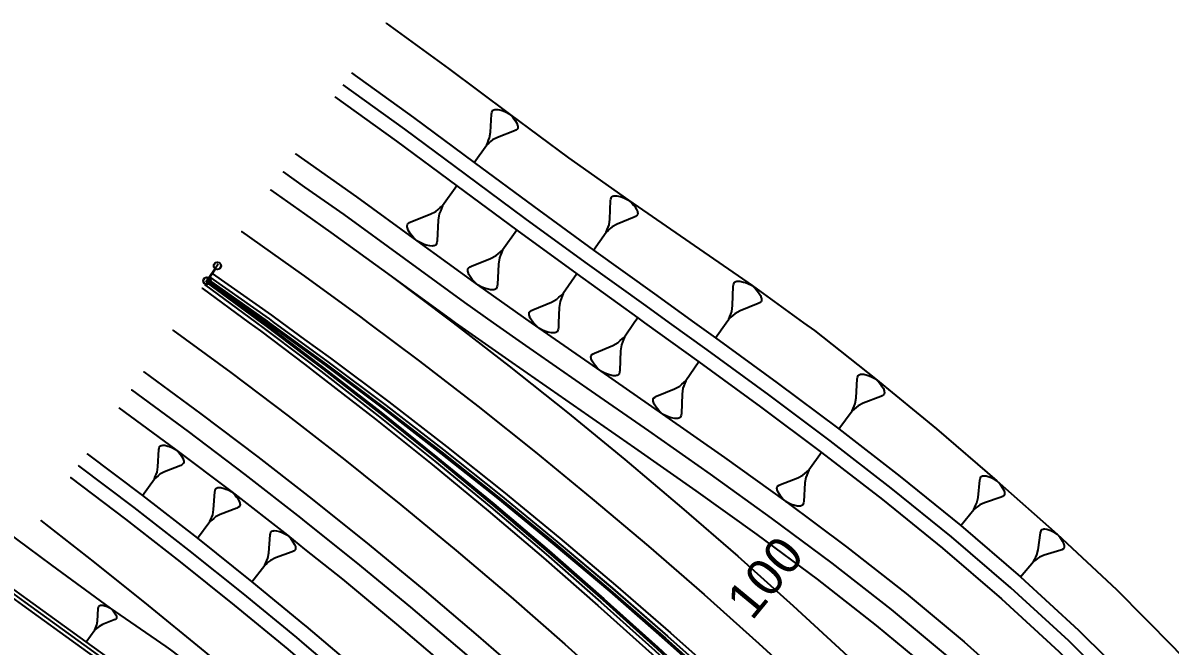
# Model space of a CAD drawing. Extents: x 387562 to 388546, y 804386 to 804945.
# Drawn here: x 387780.7 to 387859.4, y 804877.8 to 804920.6 of the extents above; entities that cross this region are included whole.
import ezdxf
from ezdxf.enums import TextEntityAlignment as Align

# ---------------------------------------------------------------- set-up
doc = ezdxf.new("R2010")
doc.units = 0
doc.layers.get('0').update_dxf_attribs({"linetype": 'CONTINUOUS'})
doc.styles.add('ARIAL', font='ARIAL.FON')

msp = doc.modelspace()

# ---------------------------------------------------------------- linework, layer by layer
at = {"color": 1}
for p, q in [((387812.7628, 804913.0604), (387812.8368, 804914.3154)), ((387812.8368, 804914.3154), (387812.8523, 804914.4089)), ((387812.8523, 804914.4089), (387812.8928, 804914.5366)), ((387812.8928, 804914.5366), (387812.9177, 804914.5708)), ((387812.9177, 804914.5708), (387813.0017, 804914.6145)), ((387813.0017, 804914.6145), (387813.0609, 804914.6238)), ((387813.0609, 804914.6238), (387813.12, 804914.6332)), ((387813.12, 804914.6332), (387813.2726, 804914.6271)), ((387813.2726, 804914.6271), (387813.4938, 804914.5712)), ((387813.4938, 804914.5712), (387813.6214, 804914.5307)), ((387813.6214, 804914.5307), (387813.7834, 804914.4654)), ((387813.7834, 804914.4654), (387814.0482, 804914.3255)), ((387814.0482, 804914.3255), (387814.2632, 804914.1169)), ((387814.2632, 804914.1169), (387814.3754, 804913.9831)), ((387814.3754, 804913.9831), (387814.4533, 804913.8742)), ((387814.4972, 804913.214), (387814.4132, 804913.1704)), ((387814.4533, 804913.8742), (387814.5748, 804913.6812)), ((387814.6062, 804913.2919), (387814.4972, 804913.214)), ((387814.5748, 804913.6812), (387814.6278, 804913.5379)), ((387814.6311, 804913.3262), (387814.6062, 804913.2919)), ((387814.6278, 804913.5379), (387814.6372, 804913.4788)), ((387814.6466, 804913.4196), (387814.6311, 804913.3262)), ((387814.6372, 804913.4788), (387814.6466, 804913.4196)), ((387812.5701, 804912.3628), (387812.6354, 804912.5247)), ((387812.6354, 804912.5247), (387812.7007, 804912.6867)), ((387812.7725, 804912.4252), (387812.6387, 804912.313)), ((387812.7007, 804912.6867), (387812.7628, 804913.0604)), ((387812.9063, 804912.5374), (387812.7725, 804912.4252)), ((387813.2426, 804912.7119), (387812.9063, 804912.5374)), ((387814.4132, 804913.1704), (387813.2426, 804912.7119)), ((387811.6336, 804911.0014), (387812.5048, 804912.2008)), ((387812.5048, 804912.2008), (387812.5701, 804912.3628)), ((387812.6387, 804912.313), (387812.5048, 804912.2008)), ((387810.4582, 804909.3833), (387809.4687, 804908.0211)), ((387821.0089, 804908.3814), (387821.0231, 804908.4769)), ((387821.0231, 804908.4769), (387821.062, 804908.6078)), ((387821.062, 804908.6078), (387821.0867, 804908.6432)), ((387821.0867, 804908.6432), (387821.1716, 804908.6892)), ((387821.1716, 804908.6892), (387821.2318, 804908.6998)), ((387821.2318, 804908.6998), (387821.2919, 804908.7104)), ((387821.2919, 804908.7104), (387821.4476, 804908.7069)), ((387821.4476, 804908.7069), (387821.674, 804908.6539)), ((387821.674, 804908.6539), (387821.8049, 804908.615)), ((387821.8049, 804908.615), (387821.9711, 804908.5513)), ((387821.9711, 804908.5513), (387822.2435, 804908.4134)), ((387809.0127, 804907.6389), (387809.1647, 804907.7663)), ((387809.1647, 804907.7663), (387809.3167, 804907.8937)), ((387809.3167, 804907.8937), (387809.4687, 804908.0211)), ((387809.3945, 804907.8372), (387809.3204, 804907.6532)), ((387809.4687, 804908.0211), (387809.3945, 804907.8372)), ((387820.956, 804907.1008), (387821.0089, 804908.3814)), ((387822.2435, 804908.4134), (387822.4664, 804908.2047)), ((387822.4664, 804908.2047), (387822.5832, 804908.0703)), ((387822.5832, 804908.0703), (387822.6645, 804907.9606)), ((387822.6645, 804907.9606), (387822.7919, 804907.766)), ((387822.7919, 804907.766), (387822.8485, 804907.621)), ((387807.2059, 804906.8705), (387807.3014, 804906.92)), ((387807.3014, 804906.92), (387808.6309, 804907.4407)), ((387808.6309, 804907.4407), (387809.0127, 804907.6389)), ((387809.1757, 804907.0449), (387809.0916, 804905.6196)), ((387809.2462, 804907.4693), (387809.1757, 804907.0449)), ((387809.3204, 804907.6532), (387809.2462, 804907.4693)), ((387820.8994, 804906.7188), (387820.956, 804907.1008)), ((387822.6363, 804907.2425), (387821.4513, 804906.7542)), ((387822.7212, 804907.2885), (387822.6363, 804907.2425)), ((387822.8308, 804907.3699), (387822.7212, 804907.2885)), ((387822.8556, 804907.4052), (387822.8308, 804907.3699)), ((387822.8485, 804907.621), (387822.8591, 804907.5609)), ((387822.8697, 804907.5007), (387822.8556, 804907.4052)), ((387822.8591, 804907.5609), (387822.8697, 804907.5007)), ((387807.0363, 804906.637), (387807.0539, 804906.7431)), ((387807.047, 804906.5698), (387807.0363, 804906.637)), ((387807.0576, 804906.5026), (387807.047, 804906.5698)), ((387807.0539, 804906.7431), (387807.0822, 804906.782)), ((387807.1178, 804906.3399), (387807.0576, 804906.5026)), ((387807.0822, 804906.782), (387807.2059, 804906.8705)), ((387807.2559, 804906.1207), (387807.1178, 804906.3399)), ((387807.3444, 804905.997), (387807.2559, 804906.1207)), ((387814.5639, 804906.341), (387813.5955, 804904.9869)), ((387819.8418, 804904.9818), (387820.7084, 804906.22)), ((387820.7084, 804906.22), (387820.7721, 804906.3863)), ((387820.8429, 804906.3367), (387820.7084, 804906.22)), ((387820.7721, 804906.3863), (387820.8358, 804906.5525)), ((387820.8358, 804906.5525), (387820.8994, 804906.7188)), ((387820.9773, 804906.4535), (387820.8429, 804906.3367)), ((387821.1117, 804906.5702), (387820.9773, 804906.4535)), ((387821.4513, 804906.7542), (387821.1117, 804906.5702)), ((387807.4718, 804905.845), (387807.3444, 804905.997)), ((387807.7159, 804905.6082), (387807.4718, 804905.845)), ((387808.0166, 804905.4492), (387807.7159, 804905.6082)), ((387808.2006, 804905.3751), (387808.0166, 804905.4492)), ((387808.3456, 804905.3292), (387808.2006, 804905.3751)), ((387808.5967, 804905.2657), (387808.3456, 804905.3292)), ((387808.9999, 804905.3295), (387808.9044, 804905.28)), ((387809.0281, 804905.3685), (387808.9999, 804905.3295)), ((387809.074, 804905.5135), (387809.0281, 804905.3685)), ((387809.0916, 804905.6196), (387809.074, 804905.5135)), ((387808.77, 804905.2587), (387808.5967, 804905.2657)), ((387808.8372, 804905.2693), (387808.77, 804905.2587)), ((387808.9044, 804905.28), (387808.8372, 804905.2693)), ((387812.7714, 804904.4068), (387813.1475, 804904.6056)), ((387813.1475, 804904.6056), (387813.2968, 804904.7327)), ((387813.2968, 804904.7327), (387813.4462, 804904.8598)), ((387813.4516, 804904.6221), (387813.3796, 804904.4396)), ((387813.4462, 804904.8598), (387813.5955, 804904.9869)), ((387813.5236, 804904.8045), (387813.4516, 804904.6221)), ((387813.5955, 804904.9869), (387813.5236, 804904.8045)), ((387811.2173, 804903.7055), (387811.245, 804903.7442)), ((387811.245, 804903.7442), (387811.3667, 804903.8326)), ((387811.3667, 804903.8326), (387811.4607, 804903.8823)), ((387811.4607, 804903.8823), (387812.7714, 804904.4068)), ((387813.313, 804904.0195), (387813.2403, 804902.6096)), ((387813.3796, 804904.4396), (387813.313, 804904.0195)), ((387793.4303, 804903.0778), (387793.8641, 804903.7016)), ((387793.4474, 804903.0659), (387793.8811, 804903.6897)), ((387811.2007, 804903.6004), (387811.2173, 804903.7055)), ((387811.2117, 804903.5341), (387811.2007, 804903.6004)), ((387811.2227, 804903.4677), (387811.2117, 804903.5341)), ((387811.2834, 804903.3074), (387811.2227, 804903.4677)), ((387811.4215, 804903.0916), (387811.2834, 804903.3074)), ((387811.5099, 804902.97), (387811.4215, 804903.0916)), ((387811.637, 804902.8206), (387811.5099, 804902.97)), ((387818.6951, 804903.3432), (387817.7549, 804901.9998)), ((387811.8802, 804902.5882), (387811.637, 804902.8206)), ((387812.1787, 804902.4332), (387811.8802, 804902.5882)), ((387812.3611, 804902.3613), (387812.1787, 804902.4332)), ((387812.5048, 804902.317), (387812.3611, 804902.3613)), ((387812.7536, 804902.256), (387812.5048, 804902.317)), ((387812.925, 804902.2504), (387812.7536, 804902.256)), ((387812.9913, 804902.2614), (387812.925, 804902.2504)), ((387813.0577, 804902.2724), (387812.9913, 804902.2614)), ((387813.1517, 804902.3221), (387813.0577, 804902.2724)), ((387813.1794, 804902.3608), (387813.1517, 804902.3221)), ((387813.2237, 804902.5045), (387813.1794, 804902.3608)), ((387813.2403, 804902.6096), (387813.2237, 804902.5045)), ((387829.3799, 804901.1691), (387829.4328, 804902.506)), ((387829.4328, 804902.506), (387829.4474, 804902.6057)), ((387829.4474, 804902.6057), (387829.4877, 804902.7424)), ((387829.4877, 804902.7424), (387829.5135, 804902.7794)), ((387829.5135, 804902.7794), (387829.6021, 804902.8276)), ((387829.6021, 804902.8276), (387829.6648, 804902.8388)), ((387829.6648, 804902.8388), (387829.7276, 804902.85)), ((387829.7276, 804902.85), (387829.8901, 804902.8466)), ((387829.8901, 804902.8466), (387830.1265, 804902.7916)), ((387830.1265, 804902.7916), (387830.2632, 804902.7512)), ((387830.2632, 804902.7512), (387830.4369, 804902.6851)), ((387830.4369, 804902.6851), (387830.7215, 804902.5416)), ((387830.7215, 804902.5416), (387830.9546, 804902.3242)), ((387830.9546, 804902.3242), (387831.0767, 804902.1841)), ((387831.0767, 804902.1841), (387831.1618, 804902.0697)), ((387815.6632, 804900.8905), (387816.9489, 804901.4202)), ((387816.9489, 804901.4202), (387817.3174, 804901.6198)), ((387817.3174, 804901.6198), (387817.4632, 804901.7465)), ((387817.4632, 804901.7465), (387817.609, 804901.8732)), ((387817.5477, 804901.4587), (387817.4863, 804901.0442)), ((387817.6167, 804901.6391), (387817.5477, 804901.4587)), ((387817.609, 804901.8732), (387817.7549, 804901.9998)), ((387817.6858, 804901.8195), (387817.6167, 804901.6391)), ((387817.7549, 804901.9998), (387817.6858, 804901.8195)), ((387831.1618, 804902.0697), (387831.2951, 804901.8669)), ((387831.3365, 804901.4534), (387831.2222, 804901.3682)), ((387831.2951, 804901.8669), (387831.3545, 804901.7156)), ((387831.3623, 804901.4903), (387831.3365, 804901.4534)), ((387831.3545, 804901.7156), (387831.3657, 804901.6528)), ((387831.3769, 804901.5901), (387831.3623, 804901.4903)), ((387831.3657, 804901.6528), (387831.3769, 804901.5901)), ((387815.41, 804900.6103), (387815.4253, 804900.7139)), ((387815.4215, 804900.545), (387815.41, 804900.6103)), ((387815.4253, 804900.7139), (387815.4522, 804900.7523)), ((387815.4522, 804900.7523), (387815.5711, 804900.8406)), ((387815.5711, 804900.8406), (387815.6632, 804900.8905)), ((387817.4863, 804901.0442), (387817.4431, 804900)), ((387829.1892, 804900.4228), (387829.2554, 804900.5965)), ((387829.2554, 804900.5965), (387829.3215, 804900.7702)), ((387829.3215, 804900.7702), (387829.3799, 804901.1691)), ((387829.5434, 804900.6155), (387829.4033, 804900.4933)), ((387829.8975, 804900.8081), (387829.5434, 804900.6155)), ((387831.1337, 804901.32), (387829.8975, 804900.8081)), ((387831.2222, 804901.3682), (387831.1337, 804901.32)), ((387797.9157, 804900), (387800, 804898.4835)), ((387815.433, 804900.4798), (387815.4215, 804900.545)), ((387815.4944, 804900.3224), (387815.433, 804900.4798)), ((387815.6326, 804900.1114), (387815.4944, 804900.3224)), ((387815.7152, 804900), (387815.6326, 804900.1114)), ((387815.7209, 804899.9924), (387815.7152, 804900)), ((387815.8475, 804899.8466), (387815.7209, 804899.9924)), ((387816.0894, 804899.6201), (387815.8475, 804899.8466)), ((387817.4431, 804900), (387817.4288, 804899.6548)), ((387822.6342, 804900), (387821.9536, 804899.0192)), ((387822.8715, 804900.3418), (387822.6342, 804900)), ((387828.2207, 804898.9549), (387828.9494, 804900)), ((387828.9494, 804900), (387829.1231, 804900.2491)), ((387829.1231, 804900.2491), (387829.1892, 804900.4228)), ((387829.2632, 804900.3712), (387829.1231, 804900.2491)), ((387829.4033, 804900.4933), (387829.2632, 804900.3712)), ((387816.3849, 804899.4705), (387816.0894, 804899.6201)), ((387816.5653, 804899.4014), (387816.3849, 804899.4705)), ((387816.7073, 804899.3592), (387816.5653, 804899.4014)), ((387816.9529, 804899.3017), (387816.7073, 804899.3592)), ((387817.1218, 804899.2978), (387816.9529, 804899.3017)), ((387817.1871, 804899.3094), (387817.1218, 804899.2978)), ((387817.2523, 804899.3209), (387817.1871, 804899.3094)), ((387817.3444, 804899.3708), (387817.2523, 804899.3209)), ((387817.3713, 804899.4092), (387817.3444, 804899.3708)), ((387817.4135, 804899.5512), (387817.3713, 804899.4092)), ((387817.4288, 804899.6548), (387817.4135, 804899.5512)), ((387821.8109, 804898.8942), (387821.9536, 804899.0192)), ((387821.9536, 804899.0192), (387821.8865, 804898.8418)), ((387819.9042, 804897.9218), (387821.1645, 804898.4469)), ((387821.1645, 804898.4469), (387821.5255, 804898.6444)), ((387821.5255, 804898.6444), (387821.6682, 804898.7693)), ((387821.6682, 804898.7693), (387821.8109, 804898.8942)), ((387821.7522, 804898.487), (387821.6936, 804898.0798)), ((387821.8194, 804898.6644), (387821.7522, 804898.487)), ((387821.8865, 804898.8418), (387821.8194, 804898.6644)), ((387819.6567, 804897.6457), (387819.6713, 804897.7475)), ((387819.6682, 804897.5817), (387819.6567, 804897.6457)), ((387819.6798, 804897.5177), (387819.6682, 804897.5817)), ((387819.6713, 804897.7475), (387819.6975, 804897.7853)), ((387819.7407, 804897.3634), (387819.6798, 804897.5177)), ((387819.6975, 804897.7853), (387819.814, 804897.8724)), ((387819.814, 804897.8724), (387819.9042, 804897.9218)), ((387821.6936, 804898.0798), (387821.6426, 804896.7154)), ((387819.8772, 804897.1567), (387819.7407, 804897.3634)), ((387819.9643, 804897.0402), (387819.8772, 804897.1567)), ((387820.0893, 804896.8975), (387819.9643, 804897.0402)), ((387820.3276, 804896.6762), (387820.0893, 804896.8975)), ((387820.6183, 804896.5304), (387820.3276, 804896.6762)), ((387821.6426, 804896.7154), (387821.6279, 804896.6136)), ((387827.0769, 804897.3144), (387826.175, 804896.0209)), ((387820.7957, 804896.4633), (387820.6183, 804896.5304)), ((387820.9353, 804896.4224), (387820.7957, 804896.4633)), ((387821.1767, 804896.3668), (387820.9353, 804896.4224)), ((387821.3426, 804896.3637), (387821.1767, 804896.3668)), ((387821.4066, 804896.3753), (387821.3426, 804896.3637)), ((387821.4706, 804896.3869), (387821.4066, 804896.3753)), ((387821.5608, 804896.4362), (387821.4706, 804896.3869)), ((387821.5871, 804896.474), (387821.5608, 804896.4362)), ((387821.6279, 804896.6136), (387821.5871, 804896.474)), ((387825.8949, 804895.7768), (387826.035, 804895.8988)), ((387826.035, 804895.8988), (387826.175, 804896.0209)), ((387826.175, 804896.0209), (387826.1089, 804895.8473)), ((387837.8576, 804894.8399), (387837.9387, 804896.1404)), ((387837.9387, 804896.1404), (387837.9551, 804896.2372)), ((387837.9551, 804896.2372), (387837.9975, 804896.3694)), ((387837.9975, 804896.3694), (387838.0234, 804896.4048)), ((387838.0234, 804896.4048), (387838.1107, 804896.4498)), ((387838.1107, 804896.4498), (387838.172, 804896.4593)), ((387838.172, 804896.4593), (387838.2334, 804896.4688)), ((387838.2334, 804896.4688), (387838.3915, 804896.4619)), ((387838.3915, 804896.4619), (387838.6205, 804896.4032)), ((387838.6205, 804896.4032), (387838.7527, 804896.3608)), ((387838.7527, 804896.3608), (387838.9204, 804896.2926)), ((387838.9204, 804896.2926), (387839.1943, 804896.1466)), ((387839.1943, 804896.1466), (387839.4164, 804895.9297)), ((387839.4164, 804895.9297), (387839.5322, 804895.7906)), ((387824.1655, 804894.9505), (387825.401, 804895.4621)), ((387825.401, 804895.4621), (387825.7549, 804895.6547)), ((387825.7549, 804895.6547), (387825.8949, 804895.7768)), ((387825.9183, 804895.1014), (387825.8655, 804893.7652)), ((387825.9767, 804895.5001), (387825.9183, 804895.1014)), ((387826.0428, 804895.6737), (387825.9767, 804895.5001)), ((387826.1089, 804895.8473), (387826.0428, 804895.6737)), ((387839.5322, 804895.7906), (387839.6126, 804895.6774)), ((387839.6126, 804895.6774), (387839.7379, 804895.4769)), ((387839.7379, 804895.4769), (387839.7923, 804895.3283)), ((387839.795, 804895.1088), (387839.769, 804895.0734)), ((387839.7923, 804895.3283), (387839.8019, 804895.267)), ((387839.8114, 804895.2056), (387839.795, 804895.1088)), ((387839.8019, 804895.267), (387839.8114, 804895.2056)), ((387823.9224, 804894.6806), (387823.937, 804894.7803)), ((387823.9336, 804894.6179), (387823.9224, 804894.6806)), ((387823.9448, 804894.5552), (387823.9336, 804894.6179)), ((387823.937, 804894.7803), (387823.9627, 804894.8173)), ((387824.0041, 804894.404), (387823.9448, 804894.5552)), ((387823.9627, 804894.8173), (387824.077, 804894.9024)), ((387824.1373, 804894.2012), (387824.0041, 804894.404)), ((387824.077, 804894.9024), (387824.1655, 804894.9505)), ((387837.7237, 804894.2851), (387837.792, 804894.4528)), ((387837.792, 804894.4528), (387837.8576, 804894.8399)), ((387838.0046, 804894.2972), (387837.8655, 804894.1814)), ((387838.3537, 804894.477), (387838.0046, 804894.2972)), ((387839.5686, 804894.9481), (387838.3537, 804894.477)), ((387839.6559, 804894.993), (387839.5686, 804894.9481)), ((387839.769, 804895.0734), (387839.6559, 804894.993)), ((387824.2224, 804894.087), (387824.1373, 804894.2012)), ((387824.3445, 804893.947), (387824.2224, 804894.087)), ((387824.5774, 804893.7296), (387824.3445, 804893.947)), ((387824.8619, 804893.5862), (387824.5774, 804893.7296)), ((387825.0355, 804893.5201), (387824.8619, 804893.5862)), ((387825.1721, 804893.4798), (387825.0355, 804893.5201)), ((387825.8105, 804893.5289), (387825.7848, 804893.492)), ((387825.8509, 804893.6656), (387825.8105, 804893.5289)), ((387825.8655, 804893.7652), (387825.8509, 804893.6656)), ((387836.68, 804892.7097), (387837.5872, 804893.9498)), ((387837.5872, 804893.9498), (387837.6555, 804894.1175)), ((387837.7264, 804894.0656), (387837.5872, 804893.9498)), ((387837.6555, 804894.1175), (387837.7237, 804894.2851)), ((387837.8655, 804894.1814), (387837.7264, 804894.0656)), ((387825.4084, 804893.4248), (387825.1721, 804893.4798)), ((387825.5708, 804893.4214), (387825.4084, 804893.4248)), ((387825.6336, 804893.4326), (387825.5708, 804893.4214)), ((387825.6963, 804893.4438), (387825.6336, 804893.4326)), ((387825.7848, 804893.492), (387825.6963, 804893.4438)), ((387789.9289, 804890.1014), (387789.9915, 804891.2908)), ((387789.9915, 804891.2908), (387790.0056, 804891.3795)), ((387790.0056, 804891.3795), (387790.0431, 804891.5007)), ((387790.0431, 804891.5007), (387790.0665, 804891.5333)), ((387790.0665, 804891.5333), (387790.1459, 804891.5752)), ((387790.1459, 804891.5752), (387790.2019, 804891.5844)), ((387790.2019, 804891.5844), (387790.2579, 804891.5936)), ((387790.2579, 804891.5936), (387790.4025, 804891.5887)), ((387790.4025, 804891.5887), (387790.6123, 804891.5371)), ((387790.6123, 804891.5371), (387790.7335, 804891.4996)), ((387790.7335, 804891.4996), (387790.8874, 804891.4387)), ((387790.8874, 804891.4387), (387791.1391, 804891.3077)), ((387791.1391, 804891.3077), (387791.344, 804891.1114)), ((387791.344, 804891.1114), (387791.4511, 804890.9853)), ((387791.4511, 804890.9853), (387791.5256, 804890.8825)), ((387791.5256, 804890.8825), (387791.6419, 804890.7004)), ((387791.6419, 804890.7004), (387791.693, 804890.565)), ((387791.6974, 804890.3644), (387791.674, 804890.3318)), ((387791.693, 804890.565), (387791.7023, 804890.509)), ((387791.7115, 804890.453), (387791.6974, 804890.3644)), ((387791.7023, 804890.509), (387791.7115, 804890.453)), ((387835.4992, 804891.0956), (387834.6101, 804889.8802)), ((387789.7506, 804889.4392), (387789.8115, 804889.5931)), ((387789.8115, 804889.5931), (387789.8724, 804889.7469)), ((387789.8724, 804889.7469), (387789.9289, 804890.1014)), ((387790.0681, 804889.6067), (387789.9419, 804889.4996)), ((387790.3855, 804889.7741), (387790.0681, 804889.6067)), ((387791.4919, 804890.2155), (387790.3855, 804889.7741)), ((387791.5712, 804890.2573), (387791.4919, 804890.2155)), ((387791.674, 804890.3318), (387791.5712, 804890.2573)), ((387834.2011, 804889.5397), (387834.3374, 804889.6532)), ((387834.3374, 804889.6532), (387834.4737, 804889.7667)), ((387834.4737, 804889.7667), (387834.6101, 804889.8802)), ((387834.5432, 804889.7159), (387834.4763, 804889.5516)), ((387834.6101, 804889.8802), (387834.5432, 804889.7159)), ((387788.8714, 804888.1438), (387789.6897, 804889.2854)), ((387789.6897, 804889.2854), (387789.7506, 804889.4392)), ((387789.8158, 804889.3925), (387789.6897, 804889.2854)), ((387789.9419, 804889.4996), (387789.8158, 804889.3925)), ((387832.4464, 804888.7443), (387832.4718, 804888.779)), ((387832.4718, 804888.779), (387832.5827, 804888.8578)), ((387832.5827, 804888.8578), (387832.6683, 804888.9019)), ((387832.6683, 804888.9019), (387833.8589, 804889.3635)), ((387833.8589, 804889.3635), (387834.2011, 804889.5397)), ((387834.3451, 804889.0079), (387834.2656, 804887.7333)), ((387834.4094, 804889.3873), (387834.3451, 804889.0079)), ((387834.4763, 804889.5516), (387834.4094, 804889.3873)), ((387846.2352, 804888.0041), (387846.367, 804889.2062)), ((387846.367, 804889.2062), (387846.3864, 804889.2952)), ((387846.3864, 804889.2952), (387846.4314, 804889.4159)), ((387846.4314, 804889.4159), (387846.457, 804889.4477)), ((387846.457, 804889.4477), (387846.5398, 804889.4855)), ((387846.5398, 804889.4855), (387846.5971, 804889.4917)), ((387846.5971, 804889.4917), (387846.6544, 804889.4978)), ((387846.6544, 804889.4978), (387846.8007, 804889.4845)), ((387846.8007, 804889.4845), (387847.0105, 804889.4201)), ((387847.0105, 804889.4201), (387847.1312, 804889.3751)), ((387847.1312, 804889.3751), (387847.2836, 804889.3045)), ((387847.2836, 804889.3045), (387847.5312, 804889.1572)), ((387847.5312, 804889.1572), (387847.7277, 804888.9465)), ((387847.7277, 804888.9465), (387847.829, 804888.8125)), ((387847.829, 804888.8125), (387847.8986, 804888.7041)), ((387793.7528, 804887.1833), (387793.8337, 804888.3907)), ((387793.8337, 804888.3907), (387793.8493, 804888.4805)), ((387793.8493, 804888.4805), (387793.8892, 804888.6031)), ((387793.8892, 804888.6031), (387793.9134, 804888.6359)), ((387793.9134, 804888.6359), (387793.9946, 804888.6773)), ((387793.9946, 804888.6773), (387794.0517, 804888.6858)), ((387794.0517, 804888.6858), (387794.1087, 804888.6944)), ((387794.1087, 804888.6944), (387794.2555, 804888.6873)), ((387794.2555, 804888.6873), (387794.4679, 804888.6318)), ((387794.4679, 804888.6318), (387794.5905, 804888.5919)), ((387794.5905, 804888.5919), (387794.7459, 804888.5278)), ((387794.7459, 804888.5278), (387794.9997, 804888.3911)), ((387794.9997, 804888.3911), (387795.205, 804888.1887)), ((387795.205, 804888.1887), (387795.312, 804888.0591)), ((387795.312, 804888.0591), (387795.3862, 804887.9536)), ((387832.4303, 804888.6495), (387832.4464, 804888.7443)), ((387832.4396, 804888.5893), (387832.4303, 804888.6495)), ((387832.449, 804888.5292), (387832.4396, 804888.5893)), ((387832.5023, 804888.3836), (387832.449, 804888.5292)), ((387832.6251, 804888.1871), (387832.5023, 804888.3836)), ((387832.7039, 804888.0762), (387832.6251, 804888.1871)), ((387832.8174, 804887.9398), (387832.7039, 804888.0762)), ((387846.1575, 804887.648), (387846.2352, 804888.0041)), ((387847.826, 804888.0299), (387846.6792, 804887.6461)), ((387847.9089, 804888.0677), (387847.826, 804888.0299)), ((387847.8986, 804888.7041), (387848.006, 804888.5128)), ((387848.0173, 804888.1373), (387847.9089, 804888.0677)), ((387848.006, 804888.5128), (387848.0501, 804888.3726)), ((387848.0429, 804888.169), (387848.0173, 804888.1373)), ((387848.0623, 804888.258), (387848.0429, 804888.169)), ((387848.0501, 804888.3726), (387848.0562, 804888.3153)), ((387848.0562, 804888.3153), (387848.0623, 804888.258)), ((387795.3422, 804887.2765), (387794.212, 804886.8442)), ((387795.4234, 804887.3179), (387795.3422, 804887.2765)), ((387795.3862, 804887.9536), (387795.5017, 804887.7669)), ((387795.5289, 804887.392), (387795.4234, 804887.3179)), ((387795.5017, 804887.7669), (387795.5516, 804887.6287)), ((387795.5531, 804887.4248), (387795.5289, 804887.392)), ((387795.5516, 804887.6287), (387795.5602, 804887.5716)), ((387795.5688, 804887.5146), (387795.5531, 804887.4248)), ((387795.5602, 804887.5716), (387795.5688, 804887.5146)), ((387833.0351, 804887.7273), (387832.8174, 804887.9398)), ((387833.3036, 804887.5842), (387833.0351, 804887.7273)), ((387833.4679, 804887.5173), (387833.3036, 804887.5842)), ((387833.5974, 804887.4758), (387833.4679, 804887.5173)), ((387833.8219, 804887.4182), (387833.5974, 804887.4758)), ((387833.9768, 804887.4115), (387833.8219, 804887.4182)), ((387834.037, 804887.4208), (387833.9768, 804887.4115)), ((387834.0971, 804887.4301), (387834.037, 804887.4208)), ((387834.1826, 804887.4742), (387834.0971, 804887.4301)), ((387834.208, 804887.5089), (387834.1826, 804887.4742)), ((387834.2495, 804887.6385), (387834.208, 804887.5089)), ((387834.2656, 804887.7333), (387834.2495, 804887.6385)), ((387845.9457, 804887.1907), (387846.0163, 804887.3431)), ((387846.0798, 804887.292), (387845.9457, 804887.1907)), ((387846.0163, 804887.3431), (387846.0869, 804887.4956)), ((387846.2138, 804887.3933), (387846.0798, 804887.292)), ((387846.0869, 804887.4956), (387846.1575, 804887.648)), ((387846.3478, 804887.4946), (387846.2138, 804887.3933)), ((387846.6792, 804887.6461), (387846.3478, 804887.4946)), ((387793.498, 804886.3578), (387793.5621, 804886.5132)), ((387793.6277, 804886.4648), (387793.498, 804886.3578)), ((387793.5621, 804886.5132), (387793.6262, 804886.6686)), ((387793.6262, 804886.6686), (387793.6903, 804886.824)), ((387793.7573, 804886.5718), (387793.6277, 804886.4648)), ((387793.6903, 804886.824), (387793.7528, 804887.1833)), ((387793.887, 804886.6787), (387793.7573, 804886.5718)), ((387794.212, 804886.8442), (387793.887, 804886.6787)), ((387845.0507, 804886.0805), (387845.9457, 804887.1907)), ((387792.6502, 804885.21), (387793.498, 804886.3578)), ((387797.6502, 804885.5279), (387797.6925, 804885.6518)), ((387797.6925, 804885.6518), (387797.7176, 804885.6848)), ((387797.7176, 804885.6848), (387797.8007, 804885.7256)), ((387797.8007, 804885.7256), (387797.8587, 804885.7335)), ((387797.8587, 804885.7335), (387797.9167, 804885.7414)), ((387797.9167, 804885.7414), (387798.0658, 804885.7321)), ((387798.0658, 804885.7321), (387798.2807, 804885.6726)), ((387798.2807, 804885.6726), (387798.4046, 804885.6303)), ((387798.4046, 804885.6303), (387798.5615, 804885.563)), ((387850.5262, 804885.5782), (387850.548, 804885.6643)), ((387850.548, 804885.6643), (387850.5957, 804885.7806)), ((387850.5957, 804885.7806), (387850.6216, 804885.8107)), ((387850.6216, 804885.8107), (387850.7036, 804885.845)), ((387850.7036, 804885.845), (387850.7597, 804885.8492)), ((387850.7597, 804885.8492), (387850.8157, 804885.8534)), ((387850.8157, 804885.8534), (387850.958, 804885.8358)), ((387850.958, 804885.8358), (387851.1604, 804885.7663)), ((387851.1604, 804885.7663), (387851.2767, 804885.7186)), ((387851.2767, 804885.7186), (387851.4231, 804885.645)), ((387851.4231, 804885.645), (387851.6598, 804885.4935)), ((387797.5334, 804884.2119), (387797.633, 804885.4369)), ((387797.633, 804885.4369), (387797.6502, 804885.5279)), ((387798.5615, 804885.563), (387798.8172, 804885.4204)), ((387798.8172, 804885.4204), (387799.0229, 804885.2119)), ((387799.0229, 804885.2119), (387799.1296, 804885.0787)), ((387799.1296, 804885.0787), (387799.2034, 804884.9705)), ((387799.2034, 804884.9705), (387799.318, 804884.7792)), ((387850.3596, 804884.4104), (387850.5262, 804885.5782)), ((387851.6598, 804885.4935), (387851.8446, 804885.2818)), ((387851.8446, 804885.2818), (387851.9391, 804885.148)), ((387851.9391, 804885.148), (387852.0035, 804885.04)), ((387852.0035, 804885.04), (387852.1022, 804884.8501)), ((387852.1022, 804884.8501), (387852.1407, 804884.7121)), ((387797.4647, 804883.848), (387797.5334, 804884.2119)), ((387799.1489, 804884.2835), (387797.9948, 804883.8608)), ((387799.232, 804884.3243), (387799.1489, 804884.2835)), ((387799.3402, 804884.3981), (387799.232, 804884.3243)), ((387799.318, 804884.7792), (387799.3667, 804884.6381)), ((387799.3653, 804884.4311), (387799.3402, 804884.3981)), ((387799.3825, 804884.5221), (387799.3653, 804884.4311)), ((387799.3667, 804884.6381), (387799.3746, 804884.5801)), ((387799.3746, 804884.5801), (387799.3825, 804884.5221)), ((387850.1989, 804883.9193), (387850.2725, 804884.0657)), ((387850.2725, 804884.0657), (387850.3596, 804884.4104)), ((387851.9114, 804884.385), (387850.7812, 804884.0472)), ((387851.9934, 804884.4193), (387851.9114, 804884.385)), ((387852.1013, 804884.4837), (387851.9934, 804884.4193)), ((387852.1273, 804884.5138), (387852.1013, 804884.4837)), ((387852.149, 804884.6), (387852.1273, 804884.5138)), ((387852.1407, 804884.7121), (387852.1449, 804884.656)), ((387852.1449, 804884.656), (387852.149, 804884.6)), ((387796.385, 804882.2239), (387797.2626, 804883.3773)), ((387797.2626, 804883.3773), (387797.33, 804883.5342)), ((387797.3959, 804883.484), (387797.2626, 804883.3773)), ((387797.33, 804883.5342), (387797.3973, 804883.6911)), ((387797.5291, 804883.5908), (387797.3959, 804883.484)), ((387797.3973, 804883.6911), (387797.4647, 804883.848)), ((387797.6624, 804883.6975), (387797.5291, 804883.5908)), ((387797.9948, 804883.8608), (387797.6624, 804883.6975)), ((387849.1438, 804882.5726), (387850.0516, 804883.6265)), ((387850.0516, 804883.6265), (387850.1253, 804883.7729)), ((387850.1855, 804883.721), (387850.0516, 804883.6265)), ((387850.1253, 804883.7729), (387850.1989, 804883.9193)), ((387850.3194, 804883.8156), (387850.1855, 804883.721)), ((387850.4532, 804883.9101), (387850.3194, 804883.8156)), ((387850.7812, 804884.0472), (387850.4532, 804883.9101)), ((387785.7869, 804879.5325), (387785.8364, 804880.4024)), ((387785.8364, 804880.4024), (387785.847, 804880.4672)), ((387785.847, 804880.4672), (387785.8748, 804880.5557)), ((387785.8748, 804880.5557), (387785.892, 804880.5795)), ((387785.892, 804880.5795), (387785.9502, 804880.6099)), ((387785.9502, 804880.6099), (387785.9912, 804880.6165)), ((387785.9912, 804880.6165), (387786.0322, 804880.6231)), ((387786.0322, 804880.6231), (387786.1379, 804880.619)), ((387786.1379, 804880.619), (387786.2913, 804880.5806)), ((387786.2913, 804880.5806), (387786.3798, 804880.5528)), ((387786.3798, 804880.5528), (387786.4922, 804880.5078)), ((387786.4922, 804880.5078), (387786.6759, 804880.4111)), ((387786.6759, 804880.4111), (387786.8252, 804880.2669)), ((387786.8252, 804880.2669), (387786.9031, 804880.1743)), ((387786.9031, 804880.1743), (387786.9573, 804880.0989)), ((387785.7444, 804879.2734), (387785.7869, 804879.5325)), ((387786.9305, 804879.6111), (387786.1199, 804879.2917)), ((387786.9887, 804879.6415), (387786.9305, 804879.6111)), ((387786.9573, 804880.0989), (387787.0418, 804879.9654)), ((387787.0641, 804879.6957), (387786.9887, 804879.6415)), ((387787.0418, 804879.9654), (387787.0788, 804879.8662)), ((387787.0813, 804879.7194), (387787.0641, 804879.6957)), ((387787.0788, 804879.8662), (387787.0854, 804879.8252)), ((387787.0919, 804879.7842), (387787.0813, 804879.7194)), ((387787.0854, 804879.8252), (387787.0919, 804879.7842)), ((387785.0073, 804878.1039), (387785.6094, 804878.9364)), ((387785.6094, 804878.9364), (387785.6544, 804879.0487)), ((387785.702, 804879.0143), (387785.6094, 804878.9364)), ((387785.6544, 804879.0487), (387785.6994, 804879.1611)), ((387785.6994, 804879.1611), (387785.7444, 804879.2734)), ((387785.7946, 804879.0923), (387785.702, 804879.0143)), ((387785.8872, 804879.1702), (387785.7946, 804879.0923)), ((387786.1199, 804879.2917), (387785.8872, 804879.1702))]:
    msp.add_line(p, q, dxfattribs=at)
at = {"color": 3}
for p, q in [((387794.0754, 804904.0054), (387793.219, 804902.7739)), ((387798.4273, 804900), (387800, 804898.8557))]:
    msp.add_line(p, q, dxfattribs=at)
at = {"color": 7}
for p, q in [((387797.4058, 804900), (387800, 804898.1125)), ((387797.5758, 804900), (387800, 804898.2362)), ((387798.4273, 804900), (387800, 804898.8557))]:
    msp.add_line(p, q, dxfattribs=at)
at = {"color": 2}
msp.add_line((387797.9174, 804900), (387800, 804898.4847), dxfattribs=at)
at = {"color": 1, "linetype": 'CONTINUOUS'}
for points in [[(387805.5892, 804920.5627), (387805.6066, 804920.5503), (387809.8754, 804917.449), (387814.0482, 804914.3255), (387818.1107, 804911.3006), (387822.2435, 804908.4134), (387826.4521, 804905.5014), (387830.7215, 804902.5416), (387834.2595, 804900)], [(387803.2107, 804917.1423), (387803.228, 804917.1301), (387807.4654, 804914.0865), (387811.6336, 804911.0014), (387815.7273, 804907.9678), (387819.8418, 804904.9818), (387824.0117, 804901.9849), (387826.769, 804900)], [(387802.0689, 804915.5003), (387802.0861, 804915.4881), (387806.3003, 804912.4609), (387810.4582, 804909.3833), (387814.5639, 804906.341), (387818.6951, 804903.3432), (387822.8715, 804900.3418), (387823.3463, 804900)], [(387799.3565, 804911.5996), (387799.3736, 804911.5878), (387800, 804911.1455)], [(387800, 804911.1455), (387803.5574, 804908.6339), (387807.7159, 804905.6082), (387811.8802, 804902.5882), (387815.5507, 804900)], [(387793.4754, 804903.1425), (387793.4924, 804903.1307), (387797.5565, 804900.2614), (387797.9157, 804900)], [(387793.1168, 804902.6269), (387793.1337, 804902.6148), (387796.7034, 804900)], [(387800, 804865.6089), (387796.5182, 804868.4787), (387792.8528, 804871.4999), (387792.6599, 804871.6589), (387792.467, 804871.8179), (387790.9679, 804873.0535), (387788.7637, 804874.7687), (387788.479, 804874.9761), (387784.7143, 804877.6987), (387780.6628, 804880.6287), (387776.6112, 804883.5588), (387772.5597, 804886.4888), (387768.5082, 804889.4188), (387764.4566, 804892.3488), (387760.4051, 804895.2789), (387756.3535, 804898.2089), (387753.8769, 804900)], [(387800, 804866.2568), (387796.8362, 804868.8646), (387793.1708, 804871.8857), (387792.9779, 804872.0447), (387792.785, 804872.2037), (387791.2859, 804873.4393), (387789.0595, 804875.1718), (387788.772, 804875.3813), (387785.0073, 804878.1039), (387780.9558, 804881.0339), (387776.9042, 804883.9639), (387772.8527, 804886.8939), (387768.8012, 804889.824), (387764.7496, 804892.754), (387760.6981, 804895.684), (387756.6465, 804898.614), (387754.7301, 804900)], [(387800, 804869.8921), (387798.6522, 804871.0678), (387795.0498, 804874.1654), (387794.8599, 804874.3281), (387794.6697, 804874.4903), (387793.1893, 804875.7487), (387790.8142, 804877.5623), (387790.5051, 804877.7778), (387786.6759, 804880.4111), (387782.6355, 804883.3565), (387778.6147, 804886.3291), (387774.6007, 804889.311), (387770.5935, 804892.3024), (387766.5864, 804895.2938), (387762.5792, 804898.2852), (387760.0909, 804900)], [(387796.7034, 804900), (387797.14, 804899.6802), (387800, 804897.522)], [(387815.5507, 804900), (387816.0894, 804899.6201), (387820.3276, 804896.6762), (387824.5774, 804893.7296), (387828.82, 804890.7548), (387833.0351, 804887.7273), (387837.2009, 804884.6236), (387841.2946, 804881.4216), (387845.2917, 804878.1006), (387849.1669, 804874.6408), (387852.8933, 804871.0242), (387856.5095, 804867.2975), (387860.0721, 804863.5195)], [(387823.3463, 804900), (387827.0769, 804897.3144), (387831.2928, 804894.2392), (387835.4992, 804891.0956), (387839.6743, 804887.8634), (387843.7954, 804884.5235), (387847.8385, 804881.0572), (387851.7789, 804877.4466), (387855.5673, 804873.698), (387859.2105, 804869.8812), (387862.7777, 804866.0346), (387866.2892, 804862.138), (387868.5451, 804859.5746), (387869.6915, 804858.2588), (387872.9764, 804854.489), (387876.2613, 804850.7192), (387879.5462, 804846.9494), (387882.831, 804843.1796), (387886.1159, 804839.4098), (387889.4008, 804835.64), (387890.342, 804834.5177)], [(387826.769, 804900), (387828.2207, 804898.9549), (387832.4503, 804895.8702), (387836.68, 804892.7097), (387840.888, 804889.4531), (387845.0507, 804886.0805), (387849.1438, 804882.5726), (387853.1416, 804878.9104), (387856.9816, 804875.1121), (387860.6557, 804871.2637), (387864.2426, 804867.3963), (387867.7733, 804863.4786), (387870.0395, 804860.9037), (387871.1881, 804859.5856), (387874.473, 804855.8158), (387877.7579, 804852.046), (387881.0427, 804848.2762), (387884.3276, 804844.5064), (387887.6125, 804840.7366), (387890.8974, 804836.9668), (387891.6432, 804836.0822)], [(387834.2595, 804900), (387835.0024, 804899.4663), (387839.1943, 804896.1466), (387843.3794, 804892.7166), (387847.5312, 804889.1572), (387851.6598, 804885.4935), (387855.734, 804881.6952), (387859.6354, 804877.7656), (387863.3304, 804873.8223), (387867.0302, 804869.9877), (387870.6951, 804866.118), (387873.0511, 804863.5822), (387874.2406, 804862.2917), (387877.631, 804858.6155), (387881.0587, 804854.9723), (387884.4407, 804851.2886), (387887.8689, 804847.6458), (387891.1387, 804843.8627), (387894.4039, 804840.0754), (387897.6486, 804836.4295), (387900, 804834.5238)], [(387800, 804898.4835), (387801.596, 804897.3222), (387805.5932, 804894.3256), (387809.5471, 804891.2723), (387813.457, 804888.1627), (387817.3221, 804884.9977), (387821.1416, 804881.7777), (387824.9147, 804878.5035), (387828.6406, 804875.1757), (387832.3186, 804871.7951), (387835.948, 804868.3622), (387839.5279, 804864.8779), (387843.0577, 804861.3428), (387846.5366, 804857.7576), (387849.964, 804854.123), (387853.3391, 804850.4399), (387855.5116, 804848.0123), (387856.6655, 804846.7107), (387859.9824, 804842.9693)], [(387800, 804897.522), (387801.1196, 804896.6771), (387805.0549, 804893.6181), (387808.9451, 804890.5041), (387812.7894, 804887.3355), (387816.5872, 804884.1131), (387820.3376, 804880.8376), (387824.0398, 804877.5097), (387827.6932, 804874.1301), (387831.2971, 804870.6994), (387834.9109, 804867.2813), (387838.4755, 804863.8119), (387841.9901, 804860.2919), (387845.4542, 804856.7221), (387848.8669, 804853.1031), (387852.2275, 804849.4358), (387854.3907, 804847.0185), (387855.5446, 804845.717), (387858.8615, 804841.9756), (387862.1784, 804838.2342)], [(387787.2357, 804894.1699), (387787.2525, 804894.1577), (387791.1391, 804891.3077), (387794.9997, 804888.3911), (387798.8172, 804885.4204), (387800, 804884.4726)], [(387785.0487, 804891.025), (387785.0653, 804891.0126), (387788.8714, 804888.1438), (387792.6502, 804885.21), (387796.385, 804882.2239), (387800, 804879.2478)], [(387783.9068, 804889.383), (387783.9235, 804889.3706), (387787.7063, 804886.5182), (387791.462, 804883.6013), (387795.1739, 804880.6323), (387798.8414, 804877.6118), (387800, 804876.6295)], [(387781.8671, 804886.4499), (387781.8836, 804886.4372), (387785.5765, 804883.5466), (387789.2507, 804880.6073), (387792.8896, 804877.63), (387796.5164, 804874.6452), (387800, 804871.7337)], [(387800, 804884.4726), (387802.591, 804882.3963), (387806.3202, 804879.3193), (387810.0041, 804876.1902), (387813.6419, 804873.0095), (387817.233, 804869.7781), (387820.7767, 804866.4965), (387824.2722, 804863.1654), (387827.7791, 804859.8484), (387831.2382, 804856.4816), (387834.6489, 804853.0658), (387838.0105, 804849.6015), (387841.3222, 804846.0896), (387844.5834, 804842.5308), (387846.6826, 804840.185), (387847.8365, 804838.8835), (387851.1534, 804835.1421), (387854.4703, 804831.4007), (387857.7872, 804827.6593), (387861.1041, 804823.9179)], [(387800, 804879.2478), (387800.0751, 804879.186), (387803.7197, 804876.097), (387807.3182, 804872.9577), (387810.8698, 804869.7686), (387814.3739, 804866.5305), (387817.8298, 804863.2441), (387821.2369, 804859.9101), (387824.6547, 804856.592), (387828.024, 804853.2261), (387831.3443, 804849.813), (387834.615, 804846.3534), (387837.8352, 804842.8481), (387841.0045, 804839.2978), (387843.0434, 804836.9587), (387844.1811, 804835.6429), (387847.4516, 804831.8603), (387850.7221, 804828.0777), (387853.9926, 804824.2952), (387857.2631, 804820.5126), (387860.5336, 804816.7301), (387862.3325, 804814.7273)]]:
    msp.add_lwpolyline(points, dxfattribs=at)
at = {"color": 7, "linetype": 'CONTINUOUS'}
for points in [[(387825.0577, 804900), (387823.4416, 804901.1634), (387819.2685, 804904.1625), (387815.1456, 804907.1544), (387811.0459, 804910.1923), (387806.8829, 804913.2737), (387802.657, 804916.3091), (387802.6398, 804916.3213)], [(387797.6437, 804909.1366), (387797.6608, 804909.1248), (387800, 804907.4733)], [(387800, 804907.4733), (387801.8097, 804906.1956), (387805.9336, 804903.195)], [(387795.6455, 804906.2632), (387795.6625, 804906.2513), (387799.7708, 804903.3508), (387800, 804903.184)], [(387793.3612, 804902.9783), (387793.3782, 804902.9665), (387797.44, 804900.0988), (387797.5758, 804900)], [(387793.6472, 804903.3897), (387793.6643, 804903.3778), (387797.7319, 804900.506), (387798.4273, 804900)], [(387800, 804903.184), (387803.8542, 804900.3797), (387804.3607, 804900)], [(387805.9336, 804903.195), (387810.0636, 804900.2008), (387810.3485, 804900)], [(387805.9336, 804903.195), (387810.0142, 804900.1359), (387810.1902, 804900)], [(387792.945, 804902.3798), (387792.9618, 804902.3677), (387796.1941, 804900)], [(387793.2339, 804902.7891), (387793.2507, 804902.777), (387797.0419, 804900)], [(387793.2924, 804902.8702), (387793.3092, 804902.8581), (387797.2111, 804900)], [(387793.3041, 804902.8962), (387793.3211, 804902.8844), (387797.3817, 804900.0175), (387797.4058, 804900)], [(387800, 804865.9329), (387796.6772, 804868.6717), (387793.0118, 804871.6928), (387792.8189, 804871.8518), (387792.626, 804872.0108), (387791.1269, 804873.2464), (387788.9116, 804874.9703), (387788.6255, 804875.1787), (387784.8608, 804877.9013), (387780.8093, 804880.8313), (387776.7577, 804883.7613), (387772.7062, 804886.6914), (387768.6547, 804889.6214), (387764.6031, 804892.5514), (387760.5516, 804895.4814), (387756.5, 804898.4115), (387754.3035, 804900)], [(387796.1941, 804900), (387796.9646, 804899.4356), (387800, 804897.1449)], [(387797.0419, 804900), (387797.2593, 804899.8407), (387800, 804897.7725)], [(387797.2111, 804900), (387797.319, 804899.921), (387800, 804897.8978)], [(387804.3607, 804900), (387807.8948, 804897.3505), (387811.8917, 804894.264), (387815.8441, 804891.1206), (387819.7512, 804887.9212), (387823.6122, 804884.6662), (387827.4263, 804881.3564), (387831.1928, 804877.9925), (387834.9108, 804874.5751), (387838.5796, 804871.1049), (387842.1984, 804867.5827), (387845.7666, 804864.0092), (387849.2833, 804860.385), (387852.7479, 804856.711), (387856.1597, 804852.9878), (387858.3558, 804850.5338), (387859.5097, 804849.2322)], [(387810.1902, 804900), (387814.0507, 804897.0188), (387818.0422, 804893.8443), (387821.988, 804890.6132), (387825.8872, 804887.326), (387829.7391, 804883.9834), (387833.5428, 804880.5862), (387837.2976, 804877.135), (387841.0027, 804873.6304), (387844.6574, 804870.0733), (387848.2609, 804866.4644)], [(387810.3485, 804900), (387814.2388, 804897.2589), (387818.4435, 804894.3416), (387822.6602, 804891.4222), (387826.87, 804888.475), (387831.0527, 804885.4756), (387835.1866, 804882.4004), (387839.2487, 804879.2275), (387843.2147, 804875.9358), (387847.0592, 804872.506), (387850.7552, 804868.9197)], [(387890.9742, 804835.3224), (387890.1491, 804836.3034), (387886.8642, 804840.0732), (387883.5793, 804843.843), (387880.2944, 804847.6128), (387877.0096, 804851.3826), (387873.7247, 804855.1524), (387870.4398, 804858.9222), (387869.2923, 804860.2392), (387867.0312, 804862.8083), (387863.5101, 804866.7155), (387859.9331, 804870.5725), (387856.2745, 804874.405), (387852.4603, 804878.1785), (387848.4912, 804881.8149), (387844.4231, 804885.302), (387840.2811, 804888.6583), (387836.0896, 804891.9026), (387831.8716, 804895.0547), (387827.6488, 804898.1346), (387825.0577, 804900)], [(387790.9467, 804899.5063), (387790.9635, 804899.4942), (387794.9257, 804896.5908), (387798.8614, 804893.6196), (387800, 804892.7342)], [(387800, 804898.8557), (387801.7749, 804897.5643), (387805.7755, 804894.5652), (387809.7328, 804891.5092), (387813.6461, 804888.397), (387817.5145, 804885.2292), (387821.3372, 804882.0064), (387825.1136, 804878.7294), (387828.8427, 804875.3988), (387832.5239, 804872.0152), (387836.1564, 804868.5794), (387839.7394, 804865.0921), (387843.2722, 804861.5539), (387846.7542, 804857.9656), (387850.1845, 804854.328), (387853.5625, 804850.6417), (387855.7368, 804848.2119), (387856.8907, 804846.9104), (387860.2076, 804843.169)], [(387800, 804898.2362), (387801.4772, 804897.1613), (387805.4721, 804894.1665), (387809.4237, 804891.1148), (387813.3314, 804888.0071), (387817.1943, 804884.8438), (387821.0116, 804881.6257), (387824.7825, 804878.3534), (387828.5063, 804875.0275), (387832.1822, 804871.6488), (387835.8095, 804868.2179), (387839.3874, 804864.7356), (387842.9152, 804861.2025), (387846.3921, 804857.6193), (387849.8175, 804853.9869), (387853.1907, 804850.3059), (387855.3622, 804847.8793), (387856.5158, 804846.578), (387859.8327, 804842.8366)], [(387800, 804898.1125), (387801.4178, 804897.0809), (387805.4115, 804894.0869), (387809.3621, 804891.0361), (387813.2686, 804887.9293), (387817.1304, 804884.7669), (387820.9466, 804881.5497), (387824.7164, 804878.2783), (387828.4392, 804874.9534), (387832.114, 804871.5757), (387835.7403, 804868.1458), (387839.3171, 804864.6644), (387842.8439, 804861.1323), (387846.3199, 804857.5502), (387849.7443, 804853.9188), (387853.1165, 804850.2388), (387855.2875, 804847.8129), (387856.441, 804846.5117), (387859.7579, 804842.7703)], [(387800, 804897.8978), (387801.302, 804896.9152), (387805.2407, 804893.8537), (387809.1342, 804890.7369), (387812.9819, 804887.5656), (387816.7829, 804884.3405), (387820.5365, 804881.0622), (387824.242, 804877.7314), (387827.8985, 804874.3488), (387831.5036, 804870.9171), (387835.1186, 804867.4978), (387838.6862, 804864.0254), (387842.2039, 804860.5024), (387845.671, 804856.9295), (387849.0866, 804853.3074), (387852.4501, 804849.6369), (387854.6148, 804847.2179), (387855.769, 804845.916), (387859.0859, 804842.1746), (387862.4028, 804838.4332)], [(387800, 804897.7725), (387801.2412, 804896.8359), (387805.1787, 804893.7752), (387809.0712, 804890.6593), (387812.9178, 804887.4889), (387816.7177, 804884.2647), (387820.4702, 804880.9873), (387824.1746, 804877.6575), (387827.8301, 804874.2759), (387831.4347, 804870.8445), (387835.0493, 804867.4256), (387838.616, 804863.9542), (387842.1327, 804860.4322), (387845.5987, 804856.8603), (387849.0133, 804853.2393), (387852.3759, 804849.5699), (387854.5401, 804847.1514), (387855.6942, 804845.8497), (387859.0111, 804842.1082), (387862.328, 804838.3668)], [(387800, 804897.1449), (387800.9407, 804896.435), (387804.8726, 804893.3786), (387808.7594, 804890.2672), (387812.6004, 804887.1013), (387816.3948, 804883.8816), (387820.1419, 804880.6089), (387823.8409, 804877.2838), (387827.4911, 804873.907), (387831.0918, 804870.4793), (387834.7025, 804867.0641), (387838.264, 804863.5977), (387841.7756, 804860.0808), (387845.2367, 804856.514), (387848.6464, 804852.8982), (387852.0041, 804849.234), (387854.1654, 804846.8188), (387855.3193, 804845.5173), (387858.6362, 804841.7759), (387861.9531, 804838.0345)], [(387788.9485, 804896.6329), (387788.9653, 804896.6207), (387792.8868, 804893.746), (387796.782, 804890.8043), (387800, 804888.301)], [(387800, 804892.7342), (387802.7532, 804890.5932), (387806.6005, 804887.5124), (387810.4023, 804884.3776), (387814.158, 804881.1896), (387817.8669, 804877.9491), (387821.5281, 804874.6568), (387825.1411, 804871.3133), (387828.7049, 804867.9194), (387832.2793, 804864.5386), (387835.805, 804861.1071), (387839.2813, 804857.6255), (387842.7075, 804854.0946), (387846.0829, 804850.5152), (387849.4069, 804846.8879), (387851.5465, 804844.497), (387852.7003, 804843.1955), (387856.0172, 804839.4541), (387859.3341, 804835.7126), (387862.651, 804831.9712)], [(387800, 804877.9397), (387799.4582, 804878.3989), (387795.7795, 804881.4281), (387792.0561, 804884.4057), (387788.2889, 804887.331), (387784.4944, 804890.1916), (387784.4777, 804890.204)], [(387800, 804888.301), (387800.6339, 804887.8079), (387804.4415, 804884.7575), (387808.2042, 804881.6539), (387811.9213, 804878.4976), (387815.5919, 804875.2894), (387819.2154, 804872.0298), (387822.791, 804868.7196), (387826.3181, 804865.3596), (387829.8561, 804862.0131), (387833.346, 804858.6164), (387836.7869, 804855.1703), (387840.1783, 804851.6753), (387843.5195, 804848.1322), (387846.8096, 804844.5418), (387848.9275, 804842.1752), (387850.0813, 804840.8736), (387853.3982, 804837.1322), (387856.7152, 804833.3908), (387860.0321, 804829.6494)], [(387861.4907, 804814.1684), (387859.7853, 804816.0667), (387856.5148, 804819.8493), (387853.2443, 804823.6318), (387849.9738, 804827.4144), (387846.7034, 804831.1969), (387843.4329, 804834.9795), (387842.2951, 804836.2953), (387840.2624, 804838.6275), (387837.1028, 804842.1672), (387833.8923, 804845.6621), (387830.6317, 804849.1115), (387827.3214, 804852.5145), (387823.9623, 804855.8705), (387820.5549, 804859.1787), (387817.1584, 804862.503), (387813.7131, 804865.7799), (387810.2198, 804869.0087), (387806.6791, 804872.1885), (387803.0917, 804875.3189), (387800, 804877.9397)]]:
    msp.add_lwpolyline(points, dxfattribs=at)
at = {"color": 2, "linetype": 'CONTINUOUS'}
for points in [[(387798.5001, 804910.3681), (387798.5172, 804910.3563), (387800, 804909.3094)], [(387800, 804909.3094), (387802.6836, 804907.4148), (387806.8248, 804904.4016)], [(387806.8248, 804904.4016), (387810.9719, 804901.3945), (387812.9502, 804900)], [(387793.4759, 804903.1434), (387793.493, 804903.1315), (387797.5571, 804900.2622), (387797.9174, 804900)], [(387793.1163, 804902.6261), (387793.1331, 804902.614), (387796.7017, 804900)], [(387796.7017, 804900), (387797.1394, 804899.6794), (387800, 804897.5207)], [(387812.9502, 804900), (387815.1641, 804898.4395), (387819.3856, 804895.5089), (387823.6188, 804892.5759), (387827.845, 804889.6149), (387832.0439, 804886.6014), (387836.1938, 804883.512), (387840.2716, 804880.3246), (387844.2532, 804877.0182), (387848.113, 804873.5734), (387851.8243, 804869.9719), (387855.3214, 804866.3694), (387858.7683, 804862.7188), (387862.1642, 804859.0207)], [(387800, 804898.4847), (387801.5966, 804897.323), (387805.5938, 804894.3264), (387809.5477, 804891.2731), (387813.4577, 804888.1635), (387817.3227, 804884.9984), (387821.1422, 804881.7784), (387824.9153, 804878.5042), (387828.6413, 804875.1765), (387832.3193, 804871.7958), (387835.9487, 804868.363), (387839.5286, 804864.8786), (387843.0584, 804861.3435), (387846.5374, 804857.7583), (387849.9647, 804854.1237), (387853.3399, 804850.4406), (387855.5124, 804848.0129), (387856.6662, 804846.7114), (387859.9831, 804842.97)], [(387800, 804897.5207), (387801.119, 804896.6763), (387805.0543, 804893.6174), (387808.9445, 804890.5033), (387812.7888, 804887.3347), (387816.5865, 804884.1124), (387820.3369, 804880.8369), (387824.0391, 804877.509), (387827.6925, 804874.1294), (387831.2964, 804870.6987), (387834.9102, 804867.2806), (387838.4748, 804863.8112), (387841.9894, 804860.2912), (387845.4534, 804856.7214), (387848.8661, 804853.1024), (387852.2267, 804849.4351), (387854.3899, 804847.0179), (387855.5438, 804845.7163), (387858.8607, 804841.9749), (387862.1776, 804838.2335)], [(387788.0921, 804895.4014), (387788.1089, 804895.3892), (387792.0129, 804892.5268), (387795.8909, 804889.5977), (387799.7256, 804886.6142), (387800, 804886.3943)], [(387800, 804886.3943), (387803.5163, 804883.5769), (387807.2622, 804880.4866), (387810.9627, 804877.3439), (387814.6169, 804874.1494), (387818.2242, 804870.9039), (387821.7839, 804867.608), (387825.2951, 804864.2625), (387828.8176, 804860.9307), (387832.2921, 804857.549), (387835.7179, 804854.118), (387839.0944, 804850.6384), (387842.4208, 804847.1109), (387845.6965, 804843.5363), (387847.8051, 804841.1801), (387848.9589, 804839.8786), (387852.2758, 804836.1372), (387855.5927, 804832.3957), (387858.9096, 804828.6543), (387862.2265, 804824.9129)]]:
    msp.add_lwpolyline(points, dxfattribs=at)
at = {"color": 3, "linetype": 'CONTINUOUS'}
for points in [[(387793.6472, 804903.3897), (387793.6642, 804903.3778), (387797.7319, 804900.506), (387798.4273, 804900)], [(387800, 804865.9329), (387796.6772, 804868.6717), (387793.0118, 804871.6928), (387792.8189, 804871.8518), (387792.626, 804872.0108), (387791.1269, 804873.2464), (387788.9116, 804874.9703), (387788.6255, 804875.1787), (387784.8608, 804877.9013), (387780.8093, 804880.8313), (387776.7577, 804883.7613), (387772.7062, 804886.6914), (387768.6547, 804889.6214), (387764.6031, 804892.5514), (387760.5516, 804895.4814), (387756.5, 804898.4115), (387754.3035, 804900)], [(387800, 804898.8557), (387801.7749, 804897.5643), (387805.7755, 804894.5652), (387809.7328, 804891.5092), (387813.6461, 804888.397), (387817.5145, 804885.2292), (387821.3372, 804882.0064), (387825.1136, 804878.7294), (387828.8427, 804875.3988), (387832.5239, 804872.0152), (387836.1564, 804868.5794), (387839.7394, 804865.0921), (387843.2722, 804861.5539), (387846.7542, 804857.9656), (387850.1845, 804854.328), (387853.5625, 804850.6417), (387855.7368, 804848.2119), (387856.8907, 804846.9104), (387860.2076, 804843.169)]]:
    msp.add_lwpolyline(points, dxfattribs=at)
at = {"color": 1}
for centre, radius in [((387794.0067, 804903.9066), 0.2497), ((387794.0237, 804903.8948), 0.2497), ((387793.2889, 804902.8744), 0.2477), ((387793.3059, 804902.8625), 0.2477)]:
    msp.add_circle(centre, radius, dxfattribs=at)

# ---------------------------------------------------------------- texts
at = {"color": 2, "style": 'ARIAL'}
msp.add_text('100', height=2.5, rotation=50.503, dxfattribs=at).set_placement((387828.78, 804881.0884), align=Align.TOP_LEFT)

doc.saveas('drawing.dxf')
